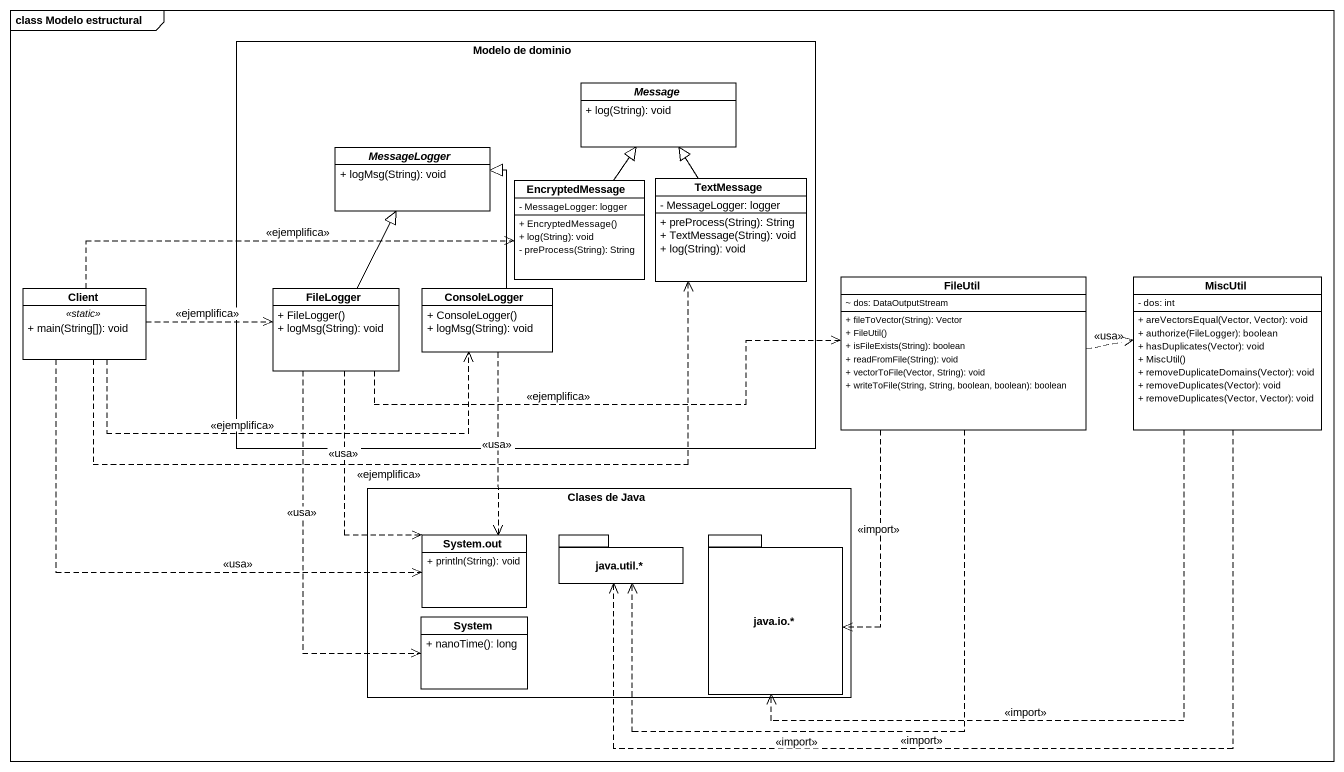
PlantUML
@startuml
mainframe class Modelo estructural
hide circle
hide empty members
skinparam classAttributeIconSize 0
rectangle "Modelo de dominio" as Modelo_de_dominio {
  abstract class Message {
    + log(String): void
  }
  abstract class MessageLogger {
    + logMsg(String): void
  }
  class EncryptedMessage {
    - MessageLogger: logger
    + EncryptedMessage()
    + log(String): void
    - preProcess(String): String
  }
  class TextMessage {
    - MessageLogger: logger
    + preProcess(String): String
    + TextMessage(String): void
    + log(String): void
  }
  class FileLogger {
    + FileLogger()
    + logMsg(String): void
  }
  class ConsoleLogger {
    + ConsoleLogger()
    + logMsg(String): void
  }
}
class Client {
  .. <<static>> ..
  + main(String[]): void
}
class FileUtil {
  ~ dos: DataOutputStream
  + fileToVector(String): Vector
  + FileUtil()
  + isFileExists(String): boolean
  + readFromFile(String): void
  + vectorToFile(Vector, String): void
  + writeToFile(String, String, boolean, boolean): boolean
}
class MiscUtil {
  - dos: int
  + areVectorsEqual(Vector, Vector): void
  + authorize(FileLogger): boolean
  + hasDuplicates(Vector): void
  + MiscUtil()
  + removeDuplicateDomains(Vector): void
  + removeDuplicates(Vector): void
  + removeDuplicates(Vector, Vector): void
}
rectangle "Clases de Java" as Clases_de_Java {
  class "System.out" as System_out {
    + println(String): void
  }
  package "java.util.*" as java_util {
  }
  package "java.io.*" as java_io {
  }
  class System {
    + nanoTime(): long
  }
}
EncryptedMessage -up-|> Message
TextMessage -up-|> Message
Client .right.> EncryptedMessage : <<ejemplifica>>
Client .right.> TextMessage : <<ejemplifica>>
Client .right.> FileLogger : <<ejemplifica>>
Client .right.> ConsoleLogger : <<ejemplifica>>
Client ..> System_out : <<usa>>
FileLogger -up-|> MessageLogger
FileLogger .right.> FileUtil : <<ejemplifica>>
FileLogger ..> System_out : <<usa>>
FileLogger ..> System : <<usa>>
ConsoleLogger -up-|> MessageLogger
ConsoleLogger ..> System_out : <<usa>>
FileUtil .right.> MiscUtil : <<usa>>
FileUtil ..> java_util : <<import>>
FileUtil ..> java_io : <<import>>
MiscUtil .left.> java_util : <<import>>
MiscUtil .left.> java_io : <<import>>
@enduml
